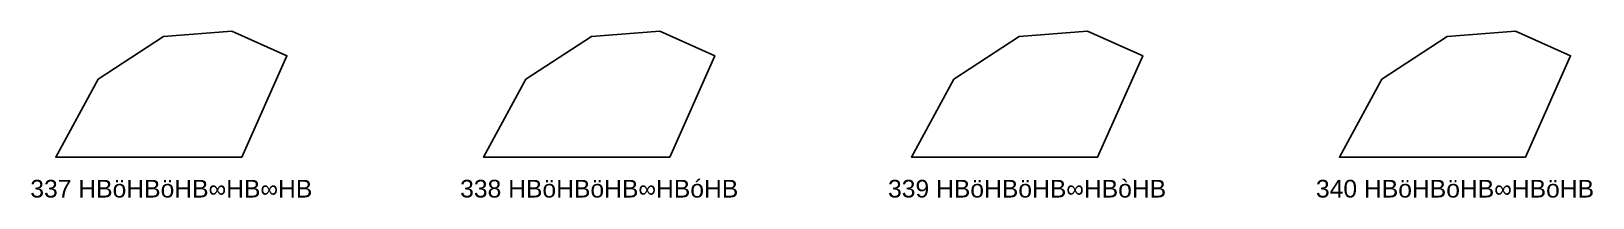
# Model space of a CAD drawing. Header units: millimetres. Extents: x 122552 to 1654769, y -10280102 to 62068.
# Drawn here: x 1319573 to 1416822, y -2531668 to -2521299 of the extents above; entities that cross this region are included whole.
import ezdxf
from ezdxf.enums import TextEntityAlignment as Align

# ---------------------------------------------------------------- set-up
doc = ezdxf.new("R2010")
doc.units = ezdxf.units.MM
doc.styles.add('Arial', font='arial_0.ttf')

msp = doc.modelspace()

# ---------------------------------------------------------------- linework, layer by layer
for points in [[(1332064, -2521299), (1327808, -2521637), (1323735, -2524284), (1321099, -2529142), (1332686, -2529142), (1335493, -2522823)], [(1358713, -2521299), (1354456, -2521637), (1350384, -2524284), (1347747, -2529142), (1359335, -2529142), (1362142, -2522823)], [(1385361, -2521299), (1381105, -2521637), (1377032, -2524284), (1374396, -2529142), (1385983, -2529142), (1388791, -2522823)], [(1412010, -2521299), (1407754, -2521637), (1403681, -2524284), (1401045, -2529142), (1412632, -2529142), (1415439, -2522823)]]:
    msp.add_lwpolyline(points, close=True)

# ---------------------------------------------------------------- texts
at = {"style": 'Arial'}
for s, p in [('337 HBöHBöHB∞HB∞HB', (1328296, -2531102)), ('338 HBöHBöHB∞HBóHB', (1354945, -2531102)), ('339 HBöHBöHB∞HBòHB', (1381593, -2531102)), ('340 HBöHBöHB∞HBöHB', (1408242, -2531102))]:
    msp.add_text(s, height=1100, dxfattribs=at).set_placement(p, align=Align.MIDDLE_CENTER)

doc.saveas('drawing.dxf')
